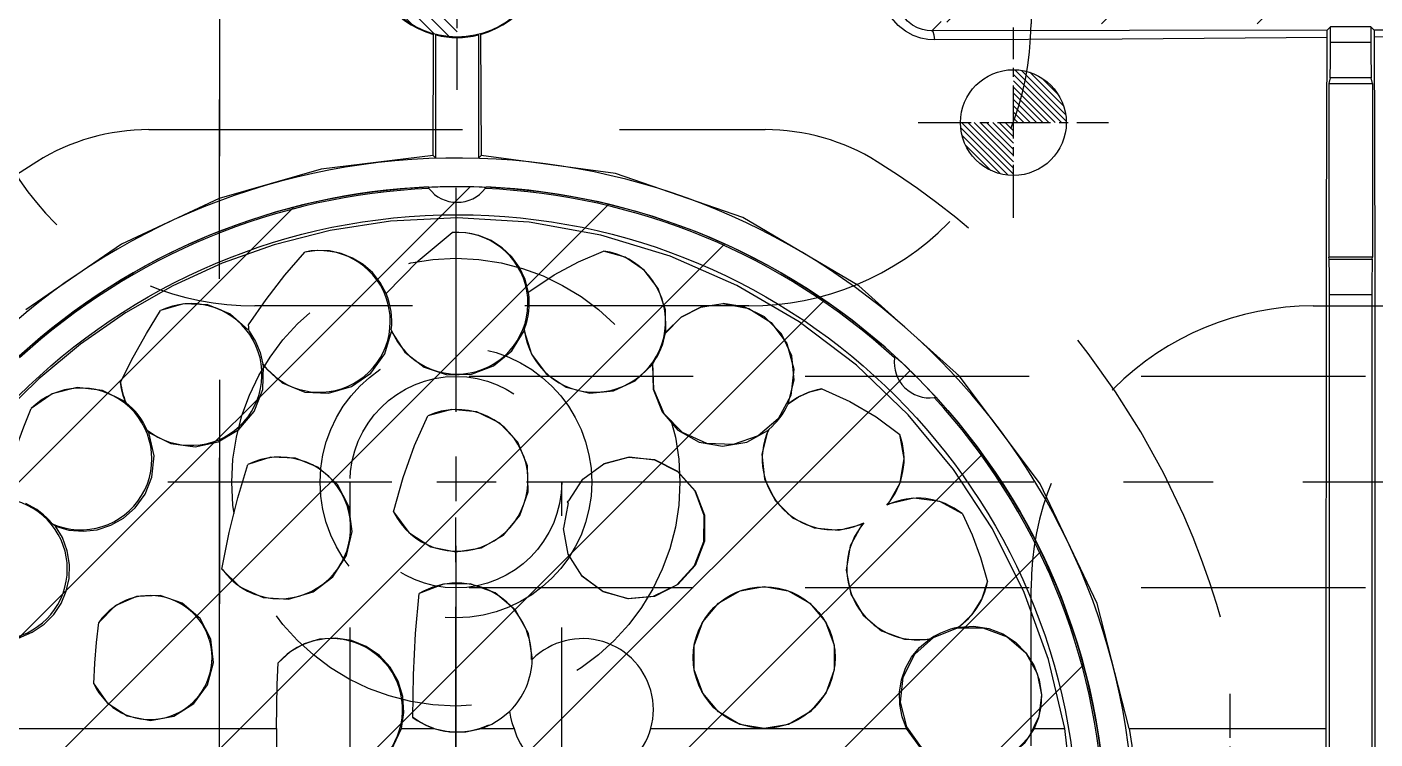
# Model space of a CAD drawing. Header units: inches. Extents: x 157915 to 159347, y -49911 to -48898.
# Drawn here: x 158652.71 to 158690.91, y -49254.15 to -49233.95 of the extents above; entities that cross this region are included whole.
import ezdxf

# ---------------------------------------------------------------- set-up
doc = ezdxf.new("R2010")
doc.units = ezdxf.units.IN
doc.header["$LTSCALE"] = 2
doc.header["$MEASUREMENT"] = 0
for name, pattern in [('ACAD_ISO08W100', [36, 24, -3, 6, -3]), ('CENTER', [50.8, 31.75, -6.35, 6.35, -6.35]), ('CENTER2', [1.125, 0.75, -0.125, 0.125, -0.125]), ('DASHED', [0.75, 0.5, -0.25]), ('HIDDEN', [9.525, 6.35, -3.175])]:
    doc.linetypes.add(name, pattern=pattern)
doc.layers.get('0').update_dxf_attribs({"linetype": 'CONTINUOUS'})
for name, color, linetype in [('CAV-COR', 1, 'CONTINUOUS'), ('CL', 1, 'ACAD_ISO08W100'), ('DEFAULT_1', 7, 'CENTER'), ('PIN', 4, 'CONTINUOUS'), ('wr2', 41, 'DASHED'), ('y-cut', 7, 'CONTINUOUS'), ('壓塊', 157, 'CONTINUOUS')]:
    doc.layers.add(name, color=color, linetype=linetype)
doc.layers.add('截面', color=191, linetype='CONTINUOUS', lineweight=15)

# ---------------------------------------------------------------- blocks, each defined once
blk = doc.blocks.new('20160823.134539')
at = {"layer": '截面', "linetype": 'Continuous', "ltscale": 0.3}
h = blk.add_hatch(dxfattribs=at)
h.set_pattern_fill('ANSI31', color=256, scale=25, style=0)
h.set_pattern_definition([(45, (13437.7168, -860.2056), (-2.2097087, 2.2097087), [])])
h.paths.add_polyline_path([(12.716, -46.769), (12.716, -24.506, -0.414214), (14.216, -23.006), (59.733, -23.006, -0.414214), (60.733, -24.006), (60.733, -48.534), (60.483, -50.762), (59.745, -52.876), (58.557, -54.77), (56.981, -56.347), (55.092, -57.534), (52.986, -58.271), (50.767, -58.521), (24.522, -58.521), (23.238, -58.333), (22.059, -57.783), (21.087, -56.918), (20.403, -55.809), (19.886, -54.781), (19.259, -53.825), (18.53, -52.953)])
h.paths.add_polyline_path([(12.716, 46.769), (12.716, 24.506, 0.414214), (14.216, 23.006), (59.733, 23.006, 0.414214), (60.733, 24.006), (60.733, 48.534), (60.483, 50.762), (59.745, 52.876), (58.557, 54.769), (56.981, 56.347), (55.092, 57.534), (52.986, 58.271), (50.767, 58.521), (24.522, 58.521), (23.238, 58.333), (22.059, 57.784), (21.087, 56.918), (20.403, 55.809), (19.886, 54.78), (19.259, 53.824), (18.53, 52.953)])
h.paths.add_polyline_path([(18.391, 0, 1), (-18.391, 0, 1)])
h.paths.add_polyline_path([(-65.856, -24.55, 0.414214), (-64.856, -25.55), (-58.356, -25.55, 0.414214), (-57.356, -24.55), (-57.356, 24.55, 0.414214), (-58.356, 25.55), (-64.856, 25.55, 0.414214), (-65.856, 24.55)])
h.paths.add_polyline_path([(-41.429, 30.351), (-34.042, 30.351), (-33.63, 30.424), (-33.265, 30.635), (-32.996, 30.957), (-32.854, 31.353), (-32.854, 41.69), (-31.859, 44.723), (-31.859, 48.544), (-39.559, 48.544), (-39.559, 39.959), (-41.429, 39.959)])
h.paths.add_polyline_path([(-41.429, -31.374), (-34.06, -31.374), (-33.6, -31.465), (-33.207, -31.727), (-32.945, -32.12), (-32.854, -32.58), (-32.854, -41.69), (-31.859, -44.723), (-31.859, -48.544), (-39.559, -48.544), (-39.559, -39.959), (-41.429, -39.959)])
at = {"layer": 'y-cut', "linetype": 'ByBlock'}
blk.add_circle((0, 0), 18.392, dxfattribs=at)
blk = doc.blocks.new('20160901.193725')
at = {"color": 8, "linetype": 'HIDDEN', "ltscale": 0.7}
blk.add_line((-1.628, 44.083), (15.836, 44.083), dxfattribs=at)
for centre, radius, start, end in [((-1.628, 38.083), 6, 90, 121.9527), ((15.836, 38.083), 6, 58.0473, 90), ((7.104, 24.083), 22.5, 121.9527, 231.9877), ((7.104, 24.083), 22.5, 308.0123, 58.0473)]:
    blk.add_arc(centre, radius, start, end, dxfattribs=at)
blk = doc.blocks.new('20160901.202347')
at = {"layer": 'wr2', "color": 142, "linetype": 'CENTER', "ltscale": 0.1}
for p, q in [((0, 8.35), (0, -8.35)), ((8.35, 0), (-8.35, 0))]:
    blk.add_line(p, q, dxfattribs=at)
at = {"layer": 'wr2', "color": 142, "linetype": 'HIDDEN', "ltscale": 0.5}
for radius in [6.35, 3.85, 3]:
    blk.add_circle((0, 0), radius, dxfattribs=at)

msp = doc.modelspace()

# ---------------------------------------------------------------- hatches: boundary and pattern name
at = {"layer": 'PIN', "linetype": 'Continuous'}
h = msp.add_hatch(dxfattribs=at)
h.set_pattern_fill('ANSI31', color=31, scale=2, angle=90, style=0)
h.set_pattern_definition([(135, (158870.17856, -49245.98271), (-0.1767767, -0.1767767), [])])
h.paths.add_polyline_path([(158664.897, -49229.243, -0.414214), (158667.397, -49231.743), (158666.147, -49231.743, 0.414214), (158664.897, -49230.493)])
h.paths.add_polyline_path([(158663.647, -49231.743, 0.414214), (158664.897, -49232.993), (158664.897, -49234.243, -0.414214), (158662.397, -49231.743)])
h = msp.add_hatch(dxfattribs=at)
h.set_pattern_fill('ANSI31', color=3, angle=90, style=0)
h.set_pattern_definition([(135, (158885.94506, -49250.90771), (-0.08838835, -0.08838835), [])])
h.paths.add_polyline_path([(158680.663, -49236.668), (158679.163, -49236.668, 0.414214), (158680.663, -49238.168)])
h.paths.add_polyline_path([(158680.663, -49235.168), (158680.663, -49236.668), (158682.163, -49236.668, 0.414214)])

# ---------------------------------------------------------------- linework, layer by layer
at = {"layer": 'CAV-COR', "linetype": 'ByBlock'}
for p, q in [((158678.354, -49234.064), (158678.614, -49233.804)), ((158664.218, -49237.604), (158664.23, -49234.165)), ((158664.294, -49237.678), (158664.294, -49234.182)), ((158665.5, -49234.182), (158665.5, -49237.678)), ((158665.565, -49234.165), (158665.578, -49237.602)), ((158689.555, -49234.047), (158678.354, -49234.064)), ((158689.647, -49233.955), (158689.555, -49234.047)), ((158690.798, -49233.955), (158689.647, -49233.955)), ((158689.647, -49234.395), (158689.647, -49233.955)), ((158690.798, -49233.955), (158690.798, -49234.395)), ((158690.888, -49234.045), (158690.798, -49233.955)), ((158701.132, -49234.028), (158690.888, -49234.045)), ((158690.888, -49234.045), (158690.889, -49234.099)), ((158690.889, -49234.099), (158690.906, -49240.66)), ((158694.068, -49234.219), (158690.89, -49234.241)), ((158683.742, -49234.3), (158678.442, -49234.325)), ((158689.553, -49234.253), (158683.742, -49234.3)), ((158690.798, -49234.395), (158689.647, -49234.395)), ((158689.643, -49235.4), (158689.602, -49235.562)), ((158689.602, -49235.562), (158690.843, -49235.562)), ((158689.602, -49235.562), (158689.602, -49240.487)), ((158690.802, -49235.4), (158689.643, -49235.4)), ((158690.843, -49235.562), (158690.802, -49235.4)), ((158690.843, -49235.562), (158690.843, -49240.487)), ((158664.218, -49237.604), (158664.294, -49237.678)), ((158665.578, -49237.602), (158665.5, -49237.678)), ((158664.699, -49238.478), (158664.897, -49238.477)), ((158664.897, -49238.477), (158665.122, -49238.479)), ((158665.668, -49238.497), (158665.719, -49238.502)), ((158689.53, -49256.265), (158689.539, -49239.645)), ((158690.843, -49240.487), (158689.602, -49240.487)), ((158689.615, -49240.538), (158689.602, -49240.487)), ((158689.615, -49240.538), (158690.83, -49240.538)), ((158690.83, -49240.538), (158690.843, -49240.487)), ((158690.906, -49240.66), (158690.913, -49262.745)), ((158689.62, -49241.543), (158690.826, -49241.543)), ((158689.62, -49260.42), (158689.62, -49241.543)), ((158690.826, -49241.543), (158690.826, -49260.42)), ((158663.033, -49242.546), (158663.039, -49242.59)), ((158666.802, -49242.541), (158666.798, -49242.573)), ((158670.812, -49242.616), (158670.802, -49242.64)), ((158659.413, -49243.572), (158659.39, -49243.516)), ((158670.433, -49243.531), (158670.45, -49243.488)), ((158677.807, -49243.771), (158677.978, -49243.941)), ((158678.423, -49244.413), (158678.465, -49244.462)), ((158655.498, -49244.588), (158655.513, -49244.608)), ((158674.285, -49244.646), (158674.274, -49244.661)), ((158656.166, -49245.458), (158656.113, -49245.39)), ((158673.707, -49245.399), (158673.729, -49245.37)), ((158668.043, -49247.449), (158667.912, -49248.173)), ((158677.116, -49247.492), (158677.08, -49247.52)), ((158653.513, -49248.116), (158653.421, -49248.045)), ((158676.378, -49248.058), (158676.429, -49248.019)), ((158679.117, -49250.978), (158679.084, -49250.991)), ((158678.272, -49251.328), (158678.326, -49251.305)), ((158667.031, -49251.891), (158667.027, -49251.894)), ((158666.151, -49253.565), (158666.393, -49253.361)), ((158666.417, -49253.532), (158666.393, -49253.361)), ((158652.225, -49253.853), (158659.782, -49253.853)), ((158659.782, -49253.853), (158659.782, -49254.581)), ((158663.318, -49253.853), (158664.237, -49253.853)), ((158665.589, -49253.853), (158666.512, -49253.853)), ((158670.386, -49253.853), (158673.6, -49253.859)), ((158673.6, -49253.859), (158677.635, -49253.852)), ((158681.252, -49253.854), (158682.117, -49253.853)), ((158683.948, -49253.853), (158689.53, -49253.853))]:
    msp.add_line(p, q, dxfattribs=at)
for points in [[(158678.442, -49234.325), (158678.243, -49234.313), (158678.037, -49234.272), (158677.824, -49234.196), (158677.609, -49234.078), (158677.4, -49233.913), (158677.212, -49233.699), (158677.061, -49233.438), (158676.961, -49233.135), (158676.925, -49232.796)], [(158678.354, -49234.064), (158678.222, -49234.056), (158678.086, -49234.028), (158677.946, -49233.978), (158677.804, -49233.901), (158677.666, -49233.792), (158677.542, -49233.651), (158677.442, -49233.479), (158677.375, -49233.28), (158677.351, -49233.057)], [(158678.442, -49234.325), (158678.42, -49234.187), (158678.389, -49234.097), (158678.354, -49234.064)], [(158689.539, -49239.645), (158689.553, -49234.145), (158689.554, -49234.073), (158689.555, -49234.047)], [(158664.218, -49237.604), (158661.049, -49237.985), (158658.158, -49238.819), (158655.391, -49240.115), (158652.679, -49241.982)], [(158683.948, -49253.853), (158683.037, -49250.309), (158681.423, -49246.916), (158679.141, -49243.858), (158676.288, -49241.301), (158672.996, -49239.363), (158669.386, -49238.114), (158665.578, -49237.602)], [(158664.074, -49238.502), (158664.114, -49238.498), (158664.216, -49238.492), (158664.352, -49238.487)], [(158664.352, -49238.487), (158664.511, -49238.482), (158664.699, -49238.478)], [(158665.122, -49238.479), (158665.337, -49238.483), (158665.527, -49238.49), (158665.668, -49238.497)], [(158664.897, -49239.365), (158663.014, -49239.46), (158661.299, -49239.726), (158659.716, -49240.131), (158658.239, -49240.656), (158656.842, -49241.297), (158655.505, -49242.06), (158654.223, -49242.951), (158653.044, -49243.935), (158652.017, -49244.952), (158651.119, -49245.998), (158650.317, -49247.094), (158649.589, -49248.273), (158648.928, -49249.568), (158648.357, -49250.965), (158647.907, -49252.413), (158647.591, -49253.853)], [(158682.117, -49253.853), (158681.655, -49251.893), (158680.97, -49249.998), (158680.071, -49248.194), (158678.971, -49246.505), (158677.684, -49244.953), (158676.221, -49243.553), (158674.595, -49242.323), (158672.825, -49241.285), (158670.938, -49240.458), (158668.967, -49239.857), (158666.944, -49239.492), (158664.897, -49239.365)], [(158662.889, -49241.518), (158663.793, -49240.593), (158664.757, -49239.788)], [(158666.92, -49241.485), (158666.825, -49241.12), (158666.665, -49240.781), (158666.447, -49240.478), (158666.177, -49240.22), (158665.864, -49240.016), (158665.517, -49239.872), (158665.144, -49239.794), (158664.757, -49239.788)], [(158658.987, -49242.408), (158659.484, -49241.683), (158660.015, -49240.993), (158660.581, -49240.34)], [(158662.89, -49241.519), (158662.718, -49241.202), (158662.496, -49240.924), (158662.233, -49240.691), (158661.937, -49240.509), (158661.617, -49240.38), (158661.279, -49240.308), (158660.931, -49240.294), (158660.581, -49240.34)], [(158666.987, -49241.435), (158667.653, -49240.99), (158668.341, -49240.615), (158669.045, -49240.312)], [(158670.812, -49242.616), (158670.803, -49241.978), (158670.595, -49241.37), (158670.2, -49240.852), (158669.665, -49240.488), (158669.045, -49240.312)], [(158666.92, -49241.485), (158666.941, -49241.468), (158666.964, -49241.451), (158666.987, -49241.435)], [(158658.975, -49242.547), (158658.477, -49242.104), (158657.833, -49241.839), (158657.144, -49241.806), (158656.491, -49242)], [(158670.802, -49242.64), (158671.247, -49242.191), (158671.809, -49241.902), (158672.432, -49241.803)], [(158670.812, -49242.616), (158671.26, -49242.177), (158671.819, -49241.897), (158672.434, -49241.802)], [(158672.432, -49241.803), (158673.166, -49241.941), (158673.798, -49242.336), (158674.244, -49242.938), (158674.439, -49243.666), (158674.355, -49244.405), (158673.999, -49245.074), (158673.435, -49245.556), (158672.718, -49245.803), (158671.977, -49245.77)], [(158674.285, -49244.646), (158674.453, -49243.976), (158674.385, -49243.284), (158674.088, -49242.658), (158673.612, -49242.18), (158673.037, -49241.894), (158672.434, -49241.802)], [(158655.361, -49244.033), (158655.718, -49243.324), (158656.095, -49242.647), (158656.491, -49242)], [(158659.004, -49242.586), (158658.997, -49242.527), (158658.991, -49242.467), (158658.987, -49242.408)], [(158659.004, -49242.586), (158659.184, -49242.874), (158659.313, -49243.186), (158659.39, -49243.516)], [(158659.413, -49243.572), (158659.936, -49244.046), (158660.579, -49244.31), (158661.251, -49244.346), (158661.907, -49244.156), (158662.451, -49243.772), (158662.847, -49243.224), (158663.039, -49242.59)], [(158663.039, -49242.59), (158663.416, -49243.182), (158663.969, -49243.608), (158664.614, -49243.819), (158665.303, -49243.804), (158665.93, -49243.57), (158666.453, -49243.138), (158666.798, -49242.573)], [(158666.798, -49242.573), (158667.002, -49243.24), (158667.42, -49243.797), (158667.986, -49244.173), (158668.656, -49244.342), (158669.326, -49244.28), (158669.948, -49243.996), (158670.433, -49243.531)], [(158677.302, -49243.3), (158677.351, -49243.341), (158677.48, -49243.458)], [(158656.166, -49245.458), (158656.788, -49245.775), (158657.471, -49245.864), (158658.128, -49245.728), (158658.714, -49245.377), (158659.144, -49244.867), (158659.388, -49244.235), (158659.413, -49243.572)], [(158670.433, -49243.531), (158670.452, -49244.227), (158670.707, -49244.877), (158671.153, -49245.39), (158671.756, -49245.731), (158672.424, -49245.848), (158673.107, -49245.734), (158673.707, -49245.399)], [(158671.977, -49245.77), (158671.285, -49245.462), (158670.764, -49244.931), (158670.469, -49244.237), (158670.45, -49243.488)], [(158677.48, -49243.458), (158677.641, -49243.61), (158677.807, -49243.771)], [(158655.498, -49244.588), (158655.435, -49244.408), (158655.389, -49244.222), (158655.361, -49244.033)], [(158677.978, -49243.941), (158678.149, -49244.118), (158678.306, -49244.284), (158678.423, -49244.413)], [(158655.498, -49244.588), (158654.852, -49244.263), (158654.131, -49244.183), (158653.425, -49244.362), (158652.825, -49244.777)], [(158674.285, -49244.646), (158674.575, -49244.451), (158674.895, -49244.309), (158675.234, -49244.224)], [(158675.234, -49244.224), (158676.031, -49244.577), (158676.773, -49245.013), (158677.444, -49245.518)], [(158652.235, -49246.393), (158652.421, -49245.841), (158652.618, -49245.302), (158652.825, -49244.777)], [(158666.619, -49245.737), (158666.112, -49245.195), (158665.461, -49244.877), (158664.736, -49244.809), (158664.067, -49244.987)], [(158663.095, -49247.709), (158663.368, -49246.737), (158663.693, -49245.829), (158664.067, -49244.987)], [(158653.513, -49248.116), (158653.897, -49248.227), (158654.298, -49248.261), (158654.7, -49248.216), (158655.086, -49248.091), (158655.446, -49247.889), (158655.777, -49247.598), (158656.056, -49247.211), (158656.249, -49246.727), (158656.311, -49246.125), (158656.166, -49245.458)], [(158673.707, -49245.399), (158673.539, -49246.077), (158673.613, -49246.773), (158673.91, -49247.388), (158674.405, -49247.876), (158675.021, -49248.163), (158675.712, -49248.228), (158676.378, -49248.058)], [(158677.116, -49247.492), (158677.456, -49246.883), (158677.569, -49246.196), (158677.444, -49245.518)], [(158663.095, -49247.709), (158663.53, -49248.299), (158664.152, -49248.698), (158664.866, -49248.846), (158665.594, -49248.728), (158666.216, -49248.37), (158666.679, -49247.809), (158666.911, -49247.137), (158666.892, -49246.406), (158666.619, -49245.737)], [(158658.235, -49249.332), (158658.438, -49248.298), (158658.682, -49247.31), (158658.966, -49246.37)], [(158661.506, -49246.937), (158660.973, -49246.453), (158660.319, -49246.188), (158659.617, -49246.163), (158658.966, -49246.37)], [(158668.065, -49247.394), (158668.464, -49246.779), (158669.054, -49246.349), (158669.757, -49246.156), (158670.488, -49246.228), (158671.149, -49246.56), (158671.648, -49247.11), (158671.914, -49247.803), (158671.912, -49248.544), (158671.646, -49249.23)], [(158671.894, -49248.551), (158671.901, -49247.816), (158671.643, -49247.127), (158671.154, -49246.577), (158670.501, -49246.24), (158669.77, -49246.16), (158669.06, -49246.348)], [(158658.235, -49249.332), (158658.744, -49249.838), (158659.404, -49250.136), (158660.121, -49250.184), (158660.815, -49249.976), (158661.38, -49249.551), (158661.766, -49248.951), (158661.921, -49248.271), (158661.83, -49247.562), (158661.506, -49246.937)], [(158668.043, -49247.449), (158668.031, -49247.424), (158668.038, -49247.405), (158668.065, -49247.394)], [(158679.218, -49247.769), (158678.581, -49247.419), (158677.845, -49247.317), (158677.116, -49247.492)], [(158679.218, -49247.769), (158679.492, -49248.364), (158679.729, -49249.006), (158679.929, -49249.692)], [(158651.658, -49251.366), (158652.057, -49251.37), (158652.468, -49251.291), (158652.858, -49251.127), (158653.194, -49250.897), (158653.465, -49250.619), (158653.674, -49250.305), (158653.821, -49249.962), (158653.902, -49249.596), (158653.915, -49249.207), (158653.85, -49248.812), (158653.712, -49248.441), (158653.513, -49248.116)], [(158671.646, -49249.23), (158671.153, -49249.773), (158670.493, -49250.106), (158669.755, -49250.179), (158669.039, -49249.98), (158668.444, -49249.535), (158668.05, -49248.906), (158667.911, -49248.178)], [(158676.378, -49248.058), (158676.036, -49248.671), (158675.924, -49249.361), (158676.053, -49250.044), (158676.402, -49250.639), (158676.93, -49251.082), (158677.573, -49251.321), (158678.272, -49251.328)], [(158668.437, -49249.52), (158669.024, -49249.963), (158669.732, -49250.165), (158670.464, -49250.1), (158671.124, -49249.775), (158671.623, -49249.235), (158671.894, -49248.551)], [(158667.031, -49251.891), (158666.918, -49251.157), (158666.552, -49250.5), (158665.976, -49250.01), (158665.265, -49249.753), (158664.515, -49249.762), (158663.821, -49250.027)], [(158673.6, -49253.859), (158672.912, -49253.738), (158672.304, -49253.386), (158671.86, -49252.856), (158671.618, -49252.193), (158671.617, -49251.5), (158671.859, -49250.833), (158672.306, -49250.301), (158672.916, -49249.949), (158673.6, -49249.829)], [(158673.6, -49249.829), (158674.282, -49249.947), (158674.892, -49250.297), (158675.34, -49250.827), (158675.585, -49251.493), (158675.586, -49252.187), (158675.345, -49252.853), (158674.9, -49253.385), (158674.289, -49253.738), (158673.6, -49253.859)], [(158679.117, -49250.978), (158679.496, -49250.624), (158679.773, -49250.187), (158679.929, -49249.692)], [(158657.614, -49250.738), (158657.109, -49250.302), (158656.48, -49250.083), (158655.814, -49250.11), (158655.206, -49250.38), (158654.743, -49250.847)], [(158663.644, -49253.542), (158663.664, -49252.332), (158663.72, -49251.159), (158663.821, -49250.027)], [(158654.601, -49252.59), (158654.981, -49253.126), (158655.544, -49253.493), (158656.207, -49253.626), (158656.87, -49253.503), (158657.435, -49253.146), (158657.826, -49252.613), (158657.995, -49251.979), (158657.922, -49251.324), (158657.614, -49250.738)], [(158654.601, -49252.59), (158654.635, -49251.998), (158654.683, -49251.417), (158654.743, -49250.847)], [(158679.363, -49254.964), (158678.661, -49254.8), (158678.06, -49254.396), (158677.645, -49253.81), (158677.463, -49253.107), (158677.542, -49252.396), (158677.873, -49251.747), (158678.401, -49251.269), (158679.079, -49251.003), (158679.797, -49250.996)], [(158679.117, -49250.978), (158679.544, -49250.953), (158679.964, -49251.019), (158680.362, -49251.173), (158680.719, -49251.406), (158681.02, -49251.711), (158681.249, -49252.074), (158681.398, -49252.477), (158681.457, -49252.904)], [(158679.797, -49250.996), (158680.483, -49251.25), (158681.012, -49251.708), (158681.34, -49252.291), (158681.456, -49252.904)], [(158663.318, -49253.853), (158663.389, -49253.403), (158663.357, -49252.948), (158663.225, -49252.512), (158663, -49252.119), (158662.695, -49251.786), (158662.323, -49251.529), (158661.904, -49251.361), (158661.455, -49251.29), (158661.001, -49251.321), (158660.564, -49251.453), (158660.166, -49251.681), (158659.829, -49251.993)], [(158677.635, -49253.852), (158677.508, -49253.522), (158677.441, -49253.176), (158677.436, -49252.823), (158677.491, -49252.475), (158677.607, -49252.142), (158677.779, -49251.833), (158678.002, -49251.559), (158678.272, -49251.328)], [(158659.782, -49253.853), (158659.787, -49253.224), (158659.803, -49252.603), (158659.829, -49251.993)], [(158681.456, -49252.904), (158681.381, -49253.515), (158681.106, -49254.098), (158680.649, -49254.572), (158680.067, -49254.871)], [(158681.457, -49252.904), (158681.44, -49253.233), (158681.371, -49253.553), (158681.252, -49253.854)], [(158664.237, -49253.853), (158664.028, -49253.77), (158663.83, -49253.666), (158663.644, -49253.542)], [(158665.589, -49253.853), (158665.881, -49253.73), (158666.151, -49253.565)], [(158666.513, -49253.853), (158666.457, -49253.696), (158666.417, -49253.532)], [(158661.227, -49255.338), (158661.919, -49255.265), (158662.542, -49254.965), (158663.026, -49254.475), (158663.318, -49253.853)], [(158664.237, -49253.853), (158664.684, -49253.951), (158665.142, -49253.951), (158665.589, -49253.853)], [(158679.27, -49254.976), (158678.603, -49254.799), (158678.038, -49254.41), (158677.635, -49253.852)], [(158681.252, -49253.854), (158680.971, -49254.282), (158680.589, -49254.626), (158680.131, -49254.862)], [(158682.117, -49259.883), (158682.351, -49257.878), (158682.351, -49255.858), (158682.117, -49253.853)], [(158683.948, -49253.853), (158684.018, -49254.339), (158684.076, -49254.828), (158684.122, -49255.319)]]:
    msp.add_lwpolyline(points, dxfattribs=at)
for centre, radius in [((158664.897, -49256.868), 17.587), ((158673.6, -49251.843), 2.01)]:
    msp.add_circle(centre, radius, dxfattribs=at)
for centre, radius, start, end in [((158664.897, -49231.743), 2.513, 285.4353, 254.6152), ((158664.897, -49231.743), 2.513, 256.1135, 283.8865), ((158664.897, -49256.868), 19.195, 4.7977, 355.2023), ((158664.897, -49256.868), 18.392, 92.5154, 132.4394), ((158664.897, -49256.868), 18.348, 92.4857, 132.5143), ((158664.897, -49237.924), 1.005, 217.6482, 322.3518), ((158664.897, -49256.868), 18.348, 47.4857, 87.5143), ((158664.897, -49256.868), 18.392, 47.4841, 87.4141), ((158664.897, -49241.793), 2.01, 202.0047, 93.9769), ((158660.995, -49242.307), 2.01, 217.0047, 101.8858), ((158668.798, -49242.307), 2.01, 186.6891, 82.9407), ((158664.897, -49241.793), 2.047, 338.5717, 8.6555), ((158657.359, -49243.813), 2.01, 231.6891, 115.5829), ((158660.995, -49242.307), 2.052, 353.2995, 22.6048), ((158668.798, -49242.307), 2.031, 324.4359, 350.5641), ((158678.292, -49243.472), 1.005, 172.6482, 277.3518), ((158657.359, -49243.813), 2.01, 186.2976, 203.3109), ((158654.237, -49246.208), 2.01, 246.039, 134.6042), ((158675.556, -49246.208), 2.01, 99.2218, 129.6397), ((158664.897, -49256.868), 18.348, 2.4857, 42.5143), ((158664.897, -49256.868), 18.392, 2.4911, 42.435), ((158654.237, -49246.208), 2.047, 23.5717, 51.4283), ((158664.897, -49246.818), 2.01, 206.3207, 114.3787), ((158672.434, -49243.813), 2.026, 309.7417, 335.2583), ((158675.556, -49246.208), 2.01, 155.3603, 295.7222), ((158675.556, -49246.208), 2.01, 319.2778, 20.0956), ((158659.872, -49248.164), 2.01, 215.5156, 116.7757), ((158651.841, -49249.331), 2.01, 261.3674, 137.5653), ((158651.841, -49249.331), 2.036, 39.1393, 65.8607), ((158677.952, -49249.331), 2.01, 50.9609, 115.7222), ((158677.952, -49249.331), 2.01, 139.2778, 280.7222), ((158664.897, -49251.843), 2.111, 358.5834, 120.6422), ((158677.952, -49249.331), 2.01, 304.2778, 349.6477), ((158656.193, -49251.843), 1.759, 205.1399, 145.5083), ((158679.458, -49252.966), 2.01, 100.7222, 124.2778), ((158661.343, -49253.315), 2.01, 265.3442, 138.8742), ((158668.45, -49253.315), 2.01, 309.9247, 134.8792), ((158664.897, -49251.843), 2.132, 314.5785, 358.616), ((158664.897, -49251.843), 2.111, 233.6124, 295.3682), ((158668.45, -49253.315), 2.01, 194.6557, 309.4207)]:
    msp.add_arc(centre, radius, start, end, dxfattribs=at)
for centre, start_param, end_param in [((158689.643, -49234.395), -3.124139, -1.570796), ((158690.802, -49234.395), -4.712389, -3.159046), ((158689.615, -49241.543), -1.570796, -0.017453), ((158690.83, -49241.543), 0.017453, 1.570796)]:
    msp.add_ellipse(centre, major_axis=(0, 1.005), ratio=0.004363, start_param=start_param, end_param=end_param, dxfattribs=at)
at = {"layer": 'CL', "color": 7, "linetype": 'CENTER', "ltscale": 0.5}
msp.add_line((158658.163, -48951.868), (158658.163, -49401.868), dxfattribs=at)
at = {"layer": 'DEFAULT_1', "color": 2, "linetype": 'CENTER', "ltscale": 0.4}
msp.add_line((158658.163, -49312.217), (158658.163, -49201.519), dxfattribs=at)
at = {"layer": 'PIN', "color": 31, "linetype": 'CENTER2'}
for p, q in [((158664.897, -49235.743), (158664.897, -49227.743)), ((158686.806, -49260.868), (158686.806, -49252.868))]:
    msp.add_line(p, q, dxfattribs=at)
at = {"layer": 'PIN', "color": 3, "linetype": 'CENTER2'}
for p, q in [((158680.663, -49239.368), (158680.663, -49233.968)), ((158677.963, -49236.668), (158683.363, -49236.668))]:
    msp.add_line(p, q, dxfattribs=at)
at = {"layer": 'PIN', "color": 31, "linetype": 'Continuous'}
msp.add_circle((158664.897, -49231.743), 2.5, dxfattribs=at)
at = {"layer": 'PIN', "color": 3, "linetype": 'Continuous'}
msp.add_circle((158680.663, -49236.668), 1.5, dxfattribs=at)
at = {"layer": 'wr2', "color": 142, "linetype": 'HIDDEN', "ltscale": 0.5}
for p, q in [((158700.163, -49243.868), (158664.862, -49243.868)), ((158661.863, -49266.868), (158661.863, -49246.868)), ((158667.863, -49266.868), (158667.863, -49246.868)), ((158700.163, -49249.868), (158664.862, -49249.868))]:
    msp.add_line(p, q, dxfattribs=at)
at = {"layer": 'wr2', "color": 142, "linetype": 'CENTER', "ltscale": 0.2}
msp.add_line((158803.163, -49246.868), (158664.862, -49246.868), dxfattribs=at)
at = {"layer": 'wr2', "color": 142, "linetype": 'CENTER', "ltscale": 0.1}
msp.add_line((158664.862, -49266.918), (158664.863, -49246.868), dxfattribs=at)
at = {"layer": '壓塊', "color": 67, "linetype": 'HIDDEN', "ltscale": 0.5}
for points in [[(158651.163, -49233.868), (158651.163, -49209.868, -0.414214), (158659.163, -49201.868), (158673.163, -49201.868, -0.414214), (158681.163, -49209.868), (158681.163, -49233.868, -0.414214), (158673.163, -49241.868), (158659.163, -49241.868, -0.414214)], [(158713.163, -49271.868), (158689.163, -49271.868, -0.414214), (158681.163, -49263.868), (158681.163, -49249.868, -0.414214), (158689.163, -49241.868), (158713.163, -49241.868, -0.414214), (158721.163, -49249.868), (158721.163, -49263.868, -0.414214)]]:
    msp.add_lwpolyline(points, format="xyb", close=True, dxfattribs=at)

# ---------------------------------------------------------------- block references
at = {"linetype": 'ByBlock'}
msp.add_blockref('20160901.193725', (158657.792, -49280.951), dxfattribs=at)
at = {"layer": 'wr2', "linetype": 'ByBlock'}
msp.add_blockref('20160901.202347', (158664.863, -49246.868), dxfattribs=at)
at = {"layer": 'y-cut', "linetype": 'ByBlock'}
msp.add_blockref('20160823.134539', (158664.897, -49256.868), dxfattribs=at)

doc.saveas('drawing.dxf')
